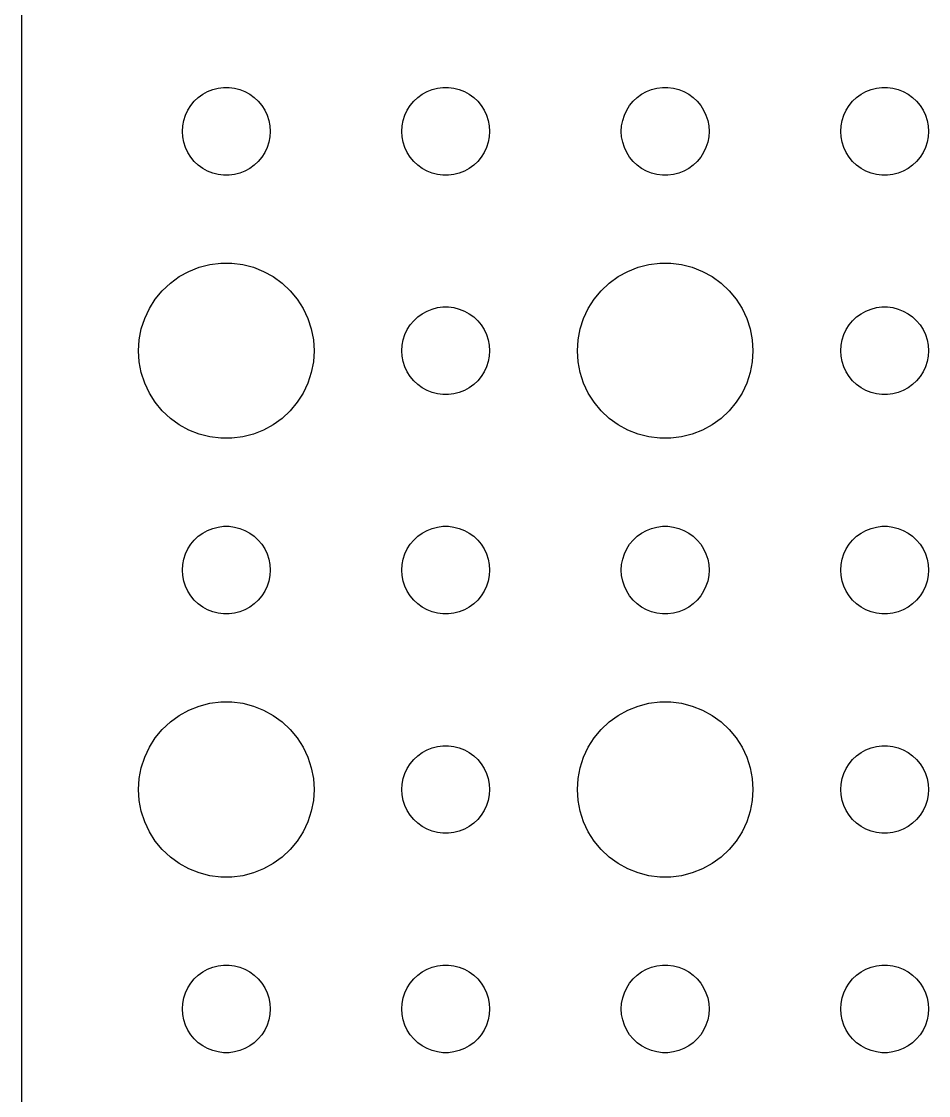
# Model space of a CAD drawing. Header units: metres. Extents: x -150 to 150, y -149 to 149.
# Drawn here: x -149.5 to -118.5, y -77.96 to -41.24 of the extents above; entities that cross this region are included whole.
import ezdxf

# ---------------------------------------------------------------- set-up
doc = ezdxf.new("R2010")
doc.units = ezdxf.units.M

msp = doc.modelspace()

# ---------------------------------------------------------------- linework, layer by layer
for p, q in [((-149.5, 144.5), (-149.5, -144.5)), ((-143.304, -43.7335), (-143.139, -43.6428)), ((-143.139, -43.6428), (-142.964, -43.5734)), ((-142.964, -43.5734), (-142.781, -43.5266)), ((-142.781, -43.5266), (-142.594, -43.503)), ((-142.594, -43.503), (-142.406, -43.503)), ((-142.406, -43.503), (-142.219, -43.5266)), ((-142.219, -43.5266), (-142.036, -43.5734)), ((-142.036, -43.5734), (-141.861, -43.6428)), ((-141.861, -43.6428), (-141.696, -43.7335)), ((-135.804, -43.7335), (-135.639, -43.6428)), ((-135.639, -43.6428), (-135.464, -43.5734)), ((-135.464, -43.5734), (-135.281, -43.5266)), ((-135.281, -43.5266), (-135.094, -43.503)), ((-135.094, -43.503), (-134.906, -43.503)), ((-134.906, -43.503), (-134.719, -43.5266)), ((-134.719, -43.5266), (-134.536, -43.5734)), ((-134.536, -43.5734), (-134.361, -43.6428)), ((-134.361, -43.6428), (-134.196, -43.7335)), ((-128.304, -43.7335), (-128.139, -43.6428)), ((-128.139, -43.6428), (-127.964, -43.5734)), ((-127.964, -43.5734), (-127.781, -43.5266)), ((-127.781, -43.5266), (-127.594, -43.503)), ((-127.594, -43.503), (-127.406, -43.503)), ((-127.406, -43.503), (-127.219, -43.5266)), ((-127.219, -43.5266), (-127.036, -43.5734)), ((-127.036, -43.5734), (-126.861, -43.6428)), ((-126.861, -43.6428), (-126.696, -43.7335)), ((-120.804, -43.7335), (-120.639, -43.6428)), ((-120.639, -43.6428), (-120.464, -43.5734)), ((-120.464, -43.5734), (-120.281, -43.5266)), ((-120.281, -43.5266), (-120.094, -43.503)), ((-120.094, -43.503), (-119.906, -43.503)), ((-119.906, -43.503), (-119.719, -43.5266)), ((-119.719, -43.5266), (-119.536, -43.5734)), ((-119.536, -43.5734), (-119.361, -43.6428)), ((-119.361, -43.6428), (-119.196, -43.7335)), ((-143.714, -44.1183), (-143.593, -43.9732)), ((-143.593, -43.9732), (-143.456, -43.8442)), ((-143.456, -43.8442), (-143.304, -43.7335)), ((-141.696, -43.7335), (-141.544, -43.8442)), ((-141.544, -43.8442), (-141.407, -43.9732)), ((-141.407, -43.9732), (-141.286, -44.1183)), ((-136.214, -44.1183), (-136.093, -43.9732)), ((-136.093, -43.9732), (-135.956, -43.8442)), ((-135.956, -43.8442), (-135.804, -43.7335)), ((-134.196, -43.7335), (-134.044, -43.8442)), ((-134.044, -43.8442), (-133.907, -43.9732)), ((-133.907, -43.9732), (-133.786, -44.1183)), ((-128.714, -44.1183), (-128.593, -43.9732)), ((-128.593, -43.9732), (-128.456, -43.8442)), ((-128.456, -43.8442), (-128.304, -43.7335)), ((-126.696, -43.7335), (-126.544, -43.8442)), ((-126.544, -43.8442), (-126.407, -43.9732)), ((-126.407, -43.9732), (-126.286, -44.1183)), ((-121.214, -44.1183), (-121.093, -43.9732)), ((-121.093, -43.9732), (-120.956, -43.8442)), ((-120.956, -43.8442), (-120.804, -43.7335)), ((-119.196, -43.7335), (-119.044, -43.8442)), ((-119.044, -43.8442), (-118.907, -43.9732)), ((-118.907, -43.9732), (-118.786, -44.1183)), ((-143.895, -44.4478), (-143.814, -44.2774)), ((-143.814, -44.2774), (-143.714, -44.1183)), ((-141.286, -44.1183), (-141.186, -44.2774)), ((-141.186, -44.2774), (-141.105, -44.4478)), ((-136.395, -44.4478), (-136.314, -44.2774)), ((-136.314, -44.2774), (-136.214, -44.1183)), ((-133.786, -44.1183), (-133.686, -44.2774)), ((-133.686, -44.2774), (-133.605, -44.4478)), ((-128.895, -44.4478), (-128.814, -44.2774)), ((-128.814, -44.2774), (-128.714, -44.1183)), ((-126.286, -44.1183), (-126.186, -44.2774)), ((-126.186, -44.2774), (-126.105, -44.4478)), ((-121.395, -44.4478), (-121.314, -44.2774)), ((-121.314, -44.2774), (-121.214, -44.1183)), ((-118.786, -44.1183), (-118.686, -44.2774)), ((-118.686, -44.2774), (-118.605, -44.4478)), ((-143.988, -44.812), (-143.953, -44.627)), ((-143.953, -44.627), (-143.895, -44.4478)), ((-141.105, -44.4478), (-141.047, -44.627)), ((-141.047, -44.627), (-141.012, -44.812)), ((-136.488, -44.812), (-136.453, -44.627)), ((-136.453, -44.627), (-136.395, -44.4478)), ((-133.605, -44.4478), (-133.547, -44.627)), ((-133.547, -44.627), (-133.512, -44.812)), ((-128.988, -44.812), (-128.953, -44.627)), ((-128.953, -44.627), (-128.895, -44.4478)), ((-126.105, -44.4478), (-126.047, -44.627)), ((-126.047, -44.627), (-126.012, -44.812)), ((-121.488, -44.812), (-121.453, -44.627)), ((-121.453, -44.627), (-121.395, -44.4478)), ((-118.605, -44.4478), (-118.547, -44.627)), ((-118.547, -44.627), (-118.512, -44.812)), ((-144, -45), (-143.988, -44.812)), ((-143.988, -45.188), (-144, -45)), ((-141.012, -44.812), (-141, -45)), ((-141, -45), (-141.012, -45.188)), ((-136.5, -45), (-136.488, -44.812)), ((-136.488, -45.188), (-136.5, -45)), ((-133.512, -44.812), (-133.5, -45)), ((-133.5, -45), (-133.512, -45.188)), ((-129, -45), (-128.988, -44.812)), ((-128.988, -45.188), (-129, -45)), ((-126.012, -44.812), (-126, -45)), ((-126, -45), (-126.012, -45.188)), ((-121.5, -45), (-121.488, -44.812)), ((-121.488, -45.188), (-121.5, -45)), ((-118.512, -44.812), (-118.5, -45)), ((-118.5, -45), (-118.512, -45.188)), ((-143.953, -45.373), (-143.988, -45.188)), ((-143.895, -45.5522), (-143.953, -45.373)), ((-141.047, -45.373), (-141.105, -45.5522)), ((-141.012, -45.188), (-141.047, -45.373)), ((-136.453, -45.373), (-136.488, -45.188)), ((-136.395, -45.5522), (-136.453, -45.373)), ((-133.547, -45.373), (-133.605, -45.5522)), ((-133.512, -45.188), (-133.547, -45.373)), ((-128.953, -45.373), (-128.988, -45.188)), ((-128.895, -45.5522), (-128.953, -45.373)), ((-126.047, -45.373), (-126.105, -45.5522)), ((-126.012, -45.188), (-126.047, -45.373)), ((-121.453, -45.373), (-121.488, -45.188)), ((-121.395, -45.5522), (-121.453, -45.373)), ((-118.547, -45.373), (-118.605, -45.5522)), ((-118.512, -45.188), (-118.547, -45.373)), ((-143.814, -45.7226), (-143.895, -45.5522)), ((-143.714, -45.8817), (-143.814, -45.7226)), ((-143.593, -46.0268), (-143.714, -45.8817)), ((-141.286, -45.8817), (-141.407, -46.0268)), ((-141.186, -45.7226), (-141.286, -45.8817)), ((-141.105, -45.5522), (-141.186, -45.7226)), ((-136.314, -45.7226), (-136.395, -45.5522)), ((-136.214, -45.8817), (-136.314, -45.7226)), ((-136.093, -46.0268), (-136.214, -45.8817)), ((-133.786, -45.8817), (-133.907, -46.0268)), ((-133.686, -45.7226), (-133.786, -45.8817)), ((-133.605, -45.5522), (-133.686, -45.7226)), ((-128.814, -45.7226), (-128.895, -45.5522)), ((-128.714, -45.8817), (-128.814, -45.7226)), ((-128.593, -46.0268), (-128.714, -45.8817)), ((-126.286, -45.8817), (-126.407, -46.0268)), ((-126.186, -45.7226), (-126.286, -45.8817)), ((-126.105, -45.5522), (-126.186, -45.7226)), ((-121.314, -45.7226), (-121.395, -45.5522)), ((-121.214, -45.8817), (-121.314, -45.7226)), ((-121.093, -46.0268), (-121.214, -45.8817)), ((-118.786, -45.8817), (-118.907, -46.0268)), ((-118.686, -45.7226), (-118.786, -45.8817)), ((-118.605, -45.5522), (-118.686, -45.7226)), ((-143.456, -46.1558), (-143.593, -46.0268)), ((-143.304, -46.2665), (-143.456, -46.1558)), ((-141.544, -46.1558), (-141.696, -46.2665)), ((-141.407, -46.0268), (-141.544, -46.1558)), ((-135.956, -46.1558), (-136.093, -46.0268)), ((-135.804, -46.2665), (-135.956, -46.1558)), ((-134.044, -46.1558), (-134.196, -46.2665)), ((-133.907, -46.0268), (-134.044, -46.1558)), ((-128.456, -46.1558), (-128.593, -46.0268)), ((-128.304, -46.2665), (-128.456, -46.1558)), ((-126.544, -46.1558), (-126.696, -46.2665)), ((-126.407, -46.0268), (-126.544, -46.1558)), ((-120.956, -46.1558), (-121.093, -46.0268)), ((-120.804, -46.2665), (-120.956, -46.1558)), ((-119.044, -46.1558), (-119.196, -46.2665)), ((-118.907, -46.0268), (-119.044, -46.1558)), ((-143.139, -46.3572), (-143.304, -46.2665)), ((-142.964, -46.4266), (-143.139, -46.3572)), ((-142.781, -46.4734), (-142.964, -46.4266)), ((-142.594, -46.497), (-142.781, -46.4734)), ((-142.406, -46.497), (-142.594, -46.497)), ((-142.219, -46.4734), (-142.406, -46.497)), ((-142.036, -46.4266), (-142.219, -46.4734)), ((-141.861, -46.3572), (-142.036, -46.4266)), ((-141.696, -46.2665), (-141.861, -46.3572)), ((-135.639, -46.3572), (-135.804, -46.2665)), ((-135.464, -46.4266), (-135.639, -46.3572)), ((-135.281, -46.4734), (-135.464, -46.4266)), ((-135.094, -46.497), (-135.281, -46.4734)), ((-134.906, -46.497), (-135.094, -46.497)), ((-134.719, -46.4734), (-134.906, -46.497)), ((-134.536, -46.4266), (-134.719, -46.4734)), ((-134.361, -46.3572), (-134.536, -46.4266)), ((-134.196, -46.2665), (-134.361, -46.3572)), ((-128.139, -46.3572), (-128.304, -46.2665)), ((-127.964, -46.4266), (-128.139, -46.3572)), ((-127.781, -46.4734), (-127.964, -46.4266)), ((-127.594, -46.497), (-127.781, -46.4734)), ((-127.406, -46.497), (-127.594, -46.497)), ((-127.219, -46.4734), (-127.406, -46.497)), ((-127.036, -46.4266), (-127.219, -46.4734)), ((-126.861, -46.3572), (-127.036, -46.4266)), ((-126.696, -46.2665), (-126.861, -46.3572)), ((-120.639, -46.3572), (-120.804, -46.2665)), ((-120.464, -46.4266), (-120.639, -46.3572)), ((-120.281, -46.4734), (-120.464, -46.4266)), ((-120.094, -46.497), (-120.281, -46.4734)), ((-119.906, -46.497), (-120.094, -46.497)), ((-119.719, -46.4734), (-119.906, -46.497)), ((-119.536, -46.4266), (-119.719, -46.4734)), ((-119.361, -46.3572), (-119.536, -46.4266)), ((-119.196, -46.2665), (-119.361, -46.3572)), ((-143.427, -49.6468), (-143.062, -49.5531)), ((-143.062, -49.5531), (-142.688, -49.5059)), ((-142.688, -49.5059), (-142.312, -49.5059)), ((-142.312, -49.5059), (-141.938, -49.5531)), ((-141.938, -49.5531), (-141.573, -49.6468)), ((-128.427, -49.6468), (-128.062, -49.5531)), ((-128.062, -49.5531), (-127.688, -49.5059)), ((-127.688, -49.5059), (-127.312, -49.5059)), ((-127.312, -49.5059), (-126.938, -49.5531)), ((-126.938, -49.5531), (-126.573, -49.6468)), ((-144.107, -49.967), (-143.777, -49.7855)), ((-143.777, -49.7855), (-143.427, -49.6468)), ((-141.573, -49.6468), (-141.223, -49.7855)), ((-141.223, -49.7855), (-140.893, -49.967)), ((-129.107, -49.967), (-128.777, -49.7855)), ((-128.777, -49.7855), (-128.427, -49.6468)), ((-126.573, -49.6468), (-126.223, -49.7855)), ((-126.223, -49.7855), (-125.893, -49.967)), ((-144.687, -50.4464), (-144.412, -50.1885)), ((-144.412, -50.1885), (-144.107, -49.967)), ((-140.893, -49.967), (-140.588, -50.1885)), ((-140.588, -50.1885), (-140.313, -50.4464)), ((-129.687, -50.4464), (-129.412, -50.1885)), ((-129.412, -50.1885), (-129.107, -49.967)), ((-125.893, -49.967), (-125.588, -50.1885)), ((-125.588, -50.1885), (-125.313, -50.4464)), ((-144.927, -50.7366), (-144.687, -50.4464)), ((-140.313, -50.4464), (-140.073, -50.7366)), ((-129.927, -50.7366), (-129.687, -50.4464)), ((-125.313, -50.4464), (-125.073, -50.7366)), ((-145.129, -51.0547), (-144.927, -50.7366)), ((-140.073, -50.7366), (-139.871, -51.0547)), ((-135.464, -51.0734), (-135.281, -51.0266)), ((-135.281, -51.0266), (-135.094, -51.003)), ((-135.094, -51.003), (-134.906, -51.003)), ((-134.906, -51.003), (-134.719, -51.0266)), ((-134.719, -51.0266), (-134.536, -51.0734)), ((-130.129, -51.0547), (-129.927, -50.7366)), ((-125.073, -50.7366), (-124.871, -51.0547)), ((-120.464, -51.0734), (-120.281, -51.0266)), ((-120.281, -51.0266), (-120.094, -51.003)), ((-120.094, -51.003), (-119.906, -51.003)), ((-119.906, -51.003), (-119.719, -51.0266)), ((-119.719, -51.0266), (-119.536, -51.0734)), ((-145.406, -51.7539), (-145.289, -51.3956)), ((-145.289, -51.3956), (-145.129, -51.0547)), ((-139.871, -51.0547), (-139.711, -51.3956)), ((-139.711, -51.3956), (-139.594, -51.7539)), ((-136.093, -51.4732), (-135.956, -51.3442)), ((-135.956, -51.3442), (-135.804, -51.2335)), ((-135.804, -51.2335), (-135.639, -51.1428)), ((-135.639, -51.1428), (-135.464, -51.0734)), ((-134.536, -51.0734), (-134.361, -51.1428)), ((-134.361, -51.1428), (-134.196, -51.2335)), ((-134.196, -51.2335), (-134.044, -51.3442)), ((-134.044, -51.3442), (-133.907, -51.4732)), ((-130.406, -51.7539), (-130.289, -51.3956)), ((-130.289, -51.3956), (-130.129, -51.0547)), ((-124.871, -51.0547), (-124.711, -51.3956)), ((-124.711, -51.3956), (-124.594, -51.7539)), ((-121.093, -51.4732), (-120.956, -51.3442)), ((-120.956, -51.3442), (-120.804, -51.2335)), ((-120.804, -51.2335), (-120.639, -51.1428)), ((-120.639, -51.1428), (-120.464, -51.0734)), ((-119.536, -51.0734), (-119.361, -51.1428)), ((-119.361, -51.1428), (-119.196, -51.2335)), ((-119.196, -51.2335), (-119.044, -51.3442)), ((-119.044, -51.3442), (-118.907, -51.4732)), ((-145.476, -52.124), (-145.406, -51.7539)), ((-139.594, -51.7539), (-139.524, -52.124)), ((-136.314, -51.7774), (-136.214, -51.6183)), ((-136.214, -51.6183), (-136.093, -51.4732)), ((-133.907, -51.4732), (-133.786, -51.6183)), ((-133.786, -51.6183), (-133.686, -51.7774)), ((-130.476, -52.124), (-130.406, -51.7539)), ((-124.594, -51.7539), (-124.524, -52.124)), ((-121.314, -51.7774), (-121.214, -51.6183)), ((-121.214, -51.6183), (-121.093, -51.4732)), ((-118.907, -51.4732), (-118.786, -51.6183)), ((-118.786, -51.6183), (-118.686, -51.7774)), ((-145.5, -52.5), (-145.476, -52.124)), ((-139.524, -52.124), (-139.5, -52.5)), ((-136.488, -52.312), (-136.453, -52.127)), ((-136.453, -52.127), (-136.395, -51.9478)), ((-136.395, -51.9478), (-136.314, -51.7774)), ((-133.686, -51.7774), (-133.605, -51.9478)), ((-133.605, -51.9478), (-133.547, -52.127)), ((-133.547, -52.127), (-133.512, -52.312)), ((-130.5, -52.5), (-130.476, -52.124)), ((-124.524, -52.124), (-124.5, -52.5)), ((-121.488, -52.312), (-121.453, -52.127)), ((-121.453, -52.127), (-121.395, -51.9478)), ((-121.395, -51.9478), (-121.314, -51.7774)), ((-118.686, -51.7774), (-118.605, -51.9478)), ((-118.605, -51.9478), (-118.547, -52.127)), ((-118.547, -52.127), (-118.512, -52.312)), ((-145.476, -52.876), (-145.5, -52.5)), ((-139.5, -52.5), (-139.524, -52.876)), ((-136.5, -52.5), (-136.488, -52.312)), ((-136.488, -52.688), (-136.5, -52.5)), ((-133.512, -52.312), (-133.5, -52.5)), ((-133.5, -52.5), (-133.512, -52.688)), ((-130.476, -52.876), (-130.5, -52.5)), ((-124.5, -52.5), (-124.524, -52.876)), ((-121.5, -52.5), (-121.488, -52.312)), ((-121.488, -52.688), (-121.5, -52.5)), ((-118.512, -52.312), (-118.5, -52.5)), ((-118.5, -52.5), (-118.512, -52.688)), ((-136.453, -52.873), (-136.488, -52.688)), ((-136.395, -53.0522), (-136.453, -52.873)), ((-133.547, -52.873), (-133.605, -53.0522)), ((-133.512, -52.688), (-133.547, -52.873)), ((-121.453, -52.873), (-121.488, -52.688)), ((-121.395, -53.0522), (-121.453, -52.873)), ((-118.547, -52.873), (-118.605, -53.0522)), ((-118.512, -52.688), (-118.547, -52.873)), ((-145.406, -53.2461), (-145.476, -52.876)), ((-139.524, -52.876), (-139.594, -53.2461)), ((-136.314, -53.2226), (-136.395, -53.0522)), ((-136.214, -53.3817), (-136.314, -53.2226)), ((-133.686, -53.2226), (-133.786, -53.3817)), ((-133.605, -53.0522), (-133.686, -53.2226)), ((-130.406, -53.2461), (-130.476, -52.876)), ((-124.524, -52.876), (-124.594, -53.2461)), ((-121.314, -53.2226), (-121.395, -53.0522)), ((-121.214, -53.3817), (-121.314, -53.2226)), ((-118.686, -53.2226), (-118.786, -53.3817)), ((-118.605, -53.0522), (-118.686, -53.2226)), ((-145.289, -53.6044), (-145.406, -53.2461)), ((-145.129, -53.9453), (-145.289, -53.6044)), ((-139.711, -53.6044), (-139.871, -53.9453)), ((-139.594, -53.2461), (-139.711, -53.6044)), ((-136.093, -53.5268), (-136.214, -53.3817)), ((-135.956, -53.6558), (-136.093, -53.5268)), ((-133.907, -53.5268), (-134.044, -53.6558)), ((-133.786, -53.3817), (-133.907, -53.5268)), ((-130.289, -53.6044), (-130.406, -53.2461)), ((-130.129, -53.9453), (-130.289, -53.6044)), ((-124.711, -53.6044), (-124.871, -53.9453)), ((-124.594, -53.2461), (-124.711, -53.6044)), ((-121.093, -53.5268), (-121.214, -53.3817)), ((-120.956, -53.6558), (-121.093, -53.5268)), ((-118.907, -53.5268), (-119.044, -53.6558)), ((-118.786, -53.3817), (-118.907, -53.5268)), ((-144.927, -54.2634), (-145.129, -53.9453)), ((-139.871, -53.9453), (-140.073, -54.2634)), ((-135.804, -53.7665), (-135.956, -53.6558)), ((-135.639, -53.8572), (-135.804, -53.7665)), ((-135.464, -53.9266), (-135.639, -53.8572)), ((-135.281, -53.9734), (-135.464, -53.9266)), ((-135.094, -53.997), (-135.281, -53.9734)), ((-134.719, -53.9734), (-134.906, -53.997)), ((-134.536, -53.9266), (-134.719, -53.9734)), ((-134.361, -53.8572), (-134.536, -53.9266)), ((-134.196, -53.7665), (-134.361, -53.8572)), ((-134.044, -53.6558), (-134.196, -53.7665)), ((-129.927, -54.2634), (-130.129, -53.9453)), ((-124.871, -53.9453), (-125.073, -54.2634)), ((-120.804, -53.7665), (-120.956, -53.6558)), ((-120.639, -53.8572), (-120.804, -53.7665)), ((-120.464, -53.9266), (-120.639, -53.8572)), ((-120.281, -53.9734), (-120.464, -53.9266)), ((-120.094, -53.997), (-120.281, -53.9734)), ((-119.719, -53.9734), (-119.906, -53.997)), ((-119.536, -53.9266), (-119.719, -53.9734)), ((-119.361, -53.8572), (-119.536, -53.9266)), ((-119.196, -53.7665), (-119.361, -53.8572)), ((-119.044, -53.6558), (-119.196, -53.7665)), ((-144.687, -54.5536), (-144.927, -54.2634)), ((-140.073, -54.2634), (-140.313, -54.5536)), ((-134.906, -53.997), (-135.094, -53.997)), ((-129.687, -54.5536), (-129.927, -54.2634)), ((-125.073, -54.2634), (-125.313, -54.5536)), ((-119.906, -53.997), (-120.094, -53.997)), ((-144.412, -54.8115), (-144.687, -54.5536)), ((-140.313, -54.5536), (-140.588, -54.8115)), ((-129.412, -54.8115), (-129.687, -54.5536)), ((-125.313, -54.5536), (-125.588, -54.8115)), ((-144.107, -55.033), (-144.412, -54.8115)), ((-143.777, -55.2145), (-144.107, -55.033)), ((-140.893, -55.033), (-141.223, -55.2145)), ((-140.588, -54.8115), (-140.893, -55.033)), ((-129.107, -55.033), (-129.412, -54.8115)), ((-128.777, -55.2145), (-129.107, -55.033)), ((-125.893, -55.033), (-126.223, -55.2145)), ((-125.588, -54.8115), (-125.893, -55.033)), ((-143.427, -55.3532), (-143.777, -55.2145)), ((-143.062, -55.4469), (-143.427, -55.3532)), ((-141.573, -55.3532), (-141.938, -55.4469)), ((-141.223, -55.2145), (-141.573, -55.3532)), ((-128.427, -55.3532), (-128.777, -55.2145)), ((-128.062, -55.4469), (-128.427, -55.3532)), ((-126.573, -55.3532), (-126.938, -55.4469)), ((-126.223, -55.2145), (-126.573, -55.3532)), ((-142.688, -55.4941), (-143.062, -55.4469)), ((-142.312, -55.4941), (-142.688, -55.4941)), ((-141.938, -55.4469), (-142.312, -55.4941)), ((-127.688, -55.4941), (-128.062, -55.4469)), ((-127.312, -55.4941), (-127.688, -55.4941)), ((-126.938, -55.4469), (-127.312, -55.4941)), ((-143.456, -58.8442), (-143.304, -58.7335)), ((-143.304, -58.7335), (-143.139, -58.6428)), ((-143.139, -58.6428), (-142.964, -58.5734)), ((-142.964, -58.5734), (-142.781, -58.5266)), ((-142.781, -58.5266), (-142.594, -58.503)), ((-142.594, -58.503), (-142.406, -58.503)), ((-142.406, -58.503), (-142.219, -58.5266)), ((-142.219, -58.5266), (-142.036, -58.5734)), ((-142.036, -58.5734), (-141.861, -58.6428)), ((-141.861, -58.6428), (-141.696, -58.7335)), ((-141.696, -58.7335), (-141.544, -58.8442)), ((-135.956, -58.8442), (-135.804, -58.7335)), ((-135.804, -58.7335), (-135.639, -58.6428)), ((-135.639, -58.6428), (-135.464, -58.5734)), ((-135.464, -58.5734), (-135.281, -58.5266)), ((-135.281, -58.5266), (-135.094, -58.503)), ((-135.094, -58.503), (-134.906, -58.503)), ((-134.906, -58.503), (-134.719, -58.5266)), ((-134.719, -58.5266), (-134.536, -58.5734)), ((-134.536, -58.5734), (-134.361, -58.6428)), ((-134.361, -58.6428), (-134.196, -58.7335)), ((-134.196, -58.7335), (-134.044, -58.8442)), ((-128.456, -58.8442), (-128.304, -58.7335)), ((-128.304, -58.7335), (-128.139, -58.6428)), ((-128.139, -58.6428), (-127.964, -58.5734)), ((-127.964, -58.5734), (-127.781, -58.5266)), ((-127.781, -58.5266), (-127.594, -58.503)), ((-127.594, -58.503), (-127.406, -58.503)), ((-127.406, -58.503), (-127.219, -58.5266)), ((-127.219, -58.5266), (-127.036, -58.5734)), ((-127.036, -58.5734), (-126.861, -58.6428)), ((-126.861, -58.6428), (-126.696, -58.7335)), ((-126.696, -58.7335), (-126.544, -58.8442)), ((-120.956, -58.8442), (-120.804, -58.7335)), ((-120.804, -58.7335), (-120.639, -58.6428)), ((-120.639, -58.6428), (-120.464, -58.5734)), ((-120.464, -58.5734), (-120.281, -58.5266)), ((-120.281, -58.5266), (-120.094, -58.503)), ((-120.094, -58.503), (-119.906, -58.503)), ((-119.906, -58.503), (-119.719, -58.5266)), ((-119.719, -58.5266), (-119.536, -58.5734)), ((-119.536, -58.5734), (-119.361, -58.6428)), ((-119.361, -58.6428), (-119.196, -58.7335)), ((-119.196, -58.7335), (-119.044, -58.8442)), ((-143.714, -59.1183), (-143.593, -58.9732)), ((-143.593, -58.9732), (-143.456, -58.8442)), ((-141.544, -58.8442), (-141.407, -58.9732)), ((-141.407, -58.9732), (-141.286, -59.1183)), ((-136.214, -59.1183), (-136.093, -58.9732)), ((-136.093, -58.9732), (-135.956, -58.8442)), ((-134.044, -58.8442), (-133.907, -58.9732)), ((-133.907, -58.9732), (-133.786, -59.1183)), ((-128.714, -59.1183), (-128.593, -58.9732)), ((-128.593, -58.9732), (-128.456, -58.8442)), ((-126.544, -58.8442), (-126.407, -58.9732)), ((-126.407, -58.9732), (-126.286, -59.1183)), ((-121.214, -59.1183), (-121.093, -58.9732)), ((-121.093, -58.9732), (-120.956, -58.8442)), ((-119.044, -58.8442), (-118.907, -58.9732)), ((-118.907, -58.9732), (-118.786, -59.1183)), ((-143.953, -59.627), (-143.895, -59.4478)), ((-143.895, -59.4478), (-143.814, -59.2774)), ((-143.814, -59.2774), (-143.714, -59.1183)), ((-141.286, -59.1183), (-141.186, -59.2774)), ((-141.186, -59.2774), (-141.105, -59.4478)), ((-141.105, -59.4478), (-141.047, -59.627)), ((-136.453, -59.627), (-136.395, -59.4478)), ((-136.395, -59.4478), (-136.314, -59.2774)), ((-136.314, -59.2774), (-136.214, -59.1183)), ((-133.786, -59.1183), (-133.686, -59.2774)), ((-133.686, -59.2774), (-133.605, -59.4478)), ((-133.605, -59.4478), (-133.547, -59.627)), ((-128.953, -59.627), (-128.895, -59.4478)), ((-128.895, -59.4478), (-128.814, -59.2774)), ((-128.814, -59.2774), (-128.714, -59.1183)), ((-126.286, -59.1183), (-126.186, -59.2774)), ((-126.186, -59.2774), (-126.105, -59.4478)), ((-126.105, -59.4478), (-126.047, -59.627)), ((-121.453, -59.627), (-121.395, -59.4478)), ((-121.395, -59.4478), (-121.314, -59.2774)), ((-121.314, -59.2774), (-121.214, -59.1183)), ((-118.786, -59.1183), (-118.686, -59.2774)), ((-118.686, -59.2774), (-118.605, -59.4478)), ((-118.605, -59.4478), (-118.547, -59.627)), ((-144, -60), (-143.988, -59.812)), ((-143.988, -59.812), (-143.953, -59.627)), ((-141.047, -59.627), (-141.012, -59.812)), ((-141.012, -59.812), (-141, -60)), ((-136.5, -60), (-136.488, -59.812)), ((-136.488, -59.812), (-136.453, -59.627)), ((-133.547, -59.627), (-133.512, -59.812)), ((-133.512, -59.812), (-133.5, -60)), ((-129, -60), (-128.988, -59.812)), ((-128.988, -59.812), (-128.953, -59.627)), ((-126.047, -59.627), (-126.012, -59.812)), ((-126.012, -59.812), (-126, -60)), ((-121.5, -60), (-121.488, -59.812)), ((-121.488, -59.812), (-121.453, -59.627)), ((-118.547, -59.627), (-118.512, -59.812)), ((-118.512, -59.812), (-118.5, -60)), ((-143.988, -60.188), (-144, -60)), ((-143.953, -60.373), (-143.988, -60.188)), ((-141.012, -60.188), (-141.047, -60.373)), ((-141, -60), (-141.012, -60.188)), ((-136.488, -60.188), (-136.5, -60)), ((-136.453, -60.373), (-136.488, -60.188)), ((-133.512, -60.188), (-133.547, -60.373)), ((-133.5, -60), (-133.512, -60.188)), ((-128.988, -60.188), (-129, -60)), ((-128.953, -60.373), (-128.988, -60.188)), ((-126.012, -60.188), (-126.047, -60.373)), ((-126, -60), (-126.012, -60.188)), ((-121.488, -60.188), (-121.5, -60)), ((-121.453, -60.373), (-121.488, -60.188)), ((-118.512, -60.188), (-118.547, -60.373)), ((-118.5, -60), (-118.512, -60.188)), ((-143.895, -60.5522), (-143.953, -60.373)), ((-143.814, -60.7226), (-143.895, -60.5522)), ((-141.105, -60.5522), (-141.186, -60.7226)), ((-141.047, -60.373), (-141.105, -60.5522)), ((-136.395, -60.5522), (-136.453, -60.373)), ((-136.314, -60.7226), (-136.395, -60.5522)), ((-133.605, -60.5522), (-133.686, -60.7226)), ((-133.547, -60.373), (-133.605, -60.5522)), ((-128.895, -60.5522), (-128.953, -60.373)), ((-128.814, -60.7226), (-128.895, -60.5522)), ((-126.105, -60.5522), (-126.186, -60.7226)), ((-126.047, -60.373), (-126.105, -60.5522)), ((-121.395, -60.5522), (-121.453, -60.373)), ((-121.314, -60.7226), (-121.395, -60.5522)), ((-118.605, -60.5522), (-118.686, -60.7226)), ((-118.547, -60.373), (-118.605, -60.5522)), ((-143.714, -60.8817), (-143.814, -60.7226)), ((-143.593, -61.0268), (-143.714, -60.8817)), ((-141.286, -60.8817), (-141.407, -61.0268)), ((-141.186, -60.7226), (-141.286, -60.8817)), ((-136.214, -60.8817), (-136.314, -60.7226)), ((-136.093, -61.0268), (-136.214, -60.8817)), ((-133.786, -60.8817), (-133.907, -61.0268)), ((-133.686, -60.7226), (-133.786, -60.8817)), ((-128.714, -60.8817), (-128.814, -60.7226)), ((-128.593, -61.0268), (-128.714, -60.8817)), ((-126.286, -60.8817), (-126.407, -61.0268)), ((-126.186, -60.7226), (-126.286, -60.8817)), ((-121.214, -60.8817), (-121.314, -60.7226)), ((-121.093, -61.0268), (-121.214, -60.8817)), ((-118.786, -60.8817), (-118.907, -61.0268)), ((-118.686, -60.7226), (-118.786, -60.8817)), ((-143.456, -61.1558), (-143.593, -61.0268)), ((-143.304, -61.2665), (-143.456, -61.1558)), ((-143.139, -61.3572), (-143.304, -61.2665)), ((-141.696, -61.2665), (-141.861, -61.3572)), ((-141.544, -61.1558), (-141.696, -61.2665)), ((-141.407, -61.0268), (-141.544, -61.1558)), ((-135.956, -61.1558), (-136.093, -61.0268)), ((-135.804, -61.2665), (-135.956, -61.1558)), ((-135.639, -61.3572), (-135.804, -61.2665)), ((-134.196, -61.2665), (-134.361, -61.3572)), ((-134.044, -61.1558), (-134.196, -61.2665)), ((-133.907, -61.0268), (-134.044, -61.1558)), ((-128.456, -61.1558), (-128.593, -61.0268)), ((-128.304, -61.2665), (-128.456, -61.1558)), ((-128.139, -61.3572), (-128.304, -61.2665)), ((-126.696, -61.2665), (-126.861, -61.3572)), ((-126.544, -61.1558), (-126.696, -61.2665)), ((-126.407, -61.0268), (-126.544, -61.1558)), ((-120.956, -61.1558), (-121.093, -61.0268)), ((-120.804, -61.2665), (-120.956, -61.1558)), ((-120.639, -61.3572), (-120.804, -61.2665)), ((-119.196, -61.2665), (-119.361, -61.3572)), ((-119.044, -61.1558), (-119.196, -61.2665)), ((-118.907, -61.0268), (-119.044, -61.1558)), ((-142.964, -61.4266), (-143.139, -61.3572)), ((-142.781, -61.4734), (-142.964, -61.4266)), ((-142.594, -61.497), (-142.781, -61.4734)), ((-142.406, -61.497), (-142.594, -61.497)), ((-142.219, -61.4734), (-142.406, -61.497)), ((-142.036, -61.4266), (-142.219, -61.4734)), ((-141.861, -61.3572), (-142.036, -61.4266)), ((-135.464, -61.4266), (-135.639, -61.3572)), ((-135.281, -61.4734), (-135.464, -61.4266)), ((-135.094, -61.497), (-135.281, -61.4734)), ((-134.906, -61.497), (-135.094, -61.497)), ((-134.719, -61.4734), (-134.906, -61.497)), ((-134.536, -61.4266), (-134.719, -61.4734)), ((-134.361, -61.3572), (-134.536, -61.4266)), ((-127.964, -61.4266), (-128.139, -61.3572)), ((-127.781, -61.4734), (-127.964, -61.4266)), ((-127.594, -61.497), (-127.781, -61.4734)), ((-127.406, -61.497), (-127.594, -61.497)), ((-127.219, -61.4734), (-127.406, -61.497)), ((-127.036, -61.4266), (-127.219, -61.4734)), ((-126.861, -61.3572), (-127.036, -61.4266)), ((-120.464, -61.4266), (-120.639, -61.3572)), ((-120.281, -61.4734), (-120.464, -61.4266)), ((-120.094, -61.497), (-120.281, -61.4734)), ((-119.906, -61.497), (-120.094, -61.497)), ((-119.719, -61.4734), (-119.906, -61.497)), ((-119.536, -61.4266), (-119.719, -61.4734)), ((-119.361, -61.3572), (-119.536, -61.4266)), ((-143.427, -64.6468), (-143.062, -64.5531)), ((-143.062, -64.5531), (-142.688, -64.5059)), ((-142.688, -64.5059), (-142.312, -64.5059)), ((-142.312, -64.5059), (-141.938, -64.5531)), ((-141.938, -64.5531), (-141.573, -64.6468)), ((-128.427, -64.6468), (-128.062, -64.5531)), ((-128.062, -64.5531), (-127.688, -64.5059)), ((-127.688, -64.5059), (-127.312, -64.5059)), ((-127.312, -64.5059), (-126.938, -64.5531)), ((-126.938, -64.5531), (-126.573, -64.6468)), ((-144.412, -65.1885), (-144.107, -64.967)), ((-144.107, -64.967), (-143.777, -64.7855)), ((-143.777, -64.7855), (-143.427, -64.6468)), ((-141.573, -64.6468), (-141.223, -64.7855)), ((-141.223, -64.7855), (-140.893, -64.967)), ((-140.893, -64.967), (-140.588, -65.1885)), ((-129.412, -65.1885), (-129.107, -64.967)), ((-129.107, -64.967), (-128.777, -64.7855)), ((-128.777, -64.7855), (-128.427, -64.6468)), ((-126.573, -64.6468), (-126.223, -64.7855)), ((-126.223, -64.7855), (-125.893, -64.967)), ((-125.893, -64.967), (-125.588, -65.1885)), ((-144.687, -65.4464), (-144.412, -65.1885)), ((-140.588, -65.1885), (-140.313, -65.4464)), ((-129.687, -65.4464), (-129.412, -65.1885)), ((-125.588, -65.1885), (-125.313, -65.4464)), ((-144.927, -65.7366), (-144.687, -65.4464)), ((-140.313, -65.4464), (-140.073, -65.7366)), ((-129.927, -65.7366), (-129.687, -65.4464)), ((-125.313, -65.4464), (-125.073, -65.7366)), ((-145.289, -66.3956), (-145.129, -66.0547)), ((-145.129, -66.0547), (-144.927, -65.7366)), ((-140.073, -65.7366), (-139.871, -66.0547)), ((-139.871, -66.0547), (-139.711, -66.3956)), ((-135.639, -66.1428), (-135.464, -66.0734)), ((-135.464, -66.0734), (-135.281, -66.0266)), ((-135.281, -66.0266), (-135.094, -66.003)), ((-135.094, -66.003), (-134.906, -66.003)), ((-134.906, -66.003), (-134.719, -66.0266)), ((-134.719, -66.0266), (-134.536, -66.0734)), ((-134.536, -66.0734), (-134.361, -66.1428)), ((-130.289, -66.3956), (-130.129, -66.0547)), ((-130.129, -66.0547), (-129.927, -65.7366)), ((-125.073, -65.7366), (-124.871, -66.0547)), ((-124.871, -66.0547), (-124.711, -66.3956)), ((-120.639, -66.1428), (-120.464, -66.0734)), ((-120.464, -66.0734), (-120.281, -66.0266)), ((-120.281, -66.0266), (-120.094, -66.003)), ((-120.094, -66.003), (-119.906, -66.003)), ((-119.906, -66.003), (-119.719, -66.0266)), ((-119.719, -66.0266), (-119.536, -66.0734)), ((-119.536, -66.0734), (-119.361, -66.1428)), ((-145.406, -66.7539), (-145.289, -66.3956)), ((-139.711, -66.3956), (-139.594, -66.7539)), ((-136.093, -66.4732), (-135.956, -66.3442)), ((-135.956, -66.3442), (-135.804, -66.2335)), ((-135.804, -66.2335), (-135.639, -66.1428)), ((-134.361, -66.1428), (-134.196, -66.2335)), ((-134.196, -66.2335), (-134.044, -66.3442)), ((-134.044, -66.3442), (-133.907, -66.4732)), ((-130.406, -66.7539), (-130.289, -66.3956)), ((-124.711, -66.3956), (-124.594, -66.7539)), ((-121.093, -66.4732), (-120.956, -66.3442)), ((-120.956, -66.3442), (-120.804, -66.2335)), ((-120.804, -66.2335), (-120.639, -66.1428)), ((-119.361, -66.1428), (-119.196, -66.2335)), ((-119.196, -66.2335), (-119.044, -66.3442)), ((-119.044, -66.3442), (-118.907, -66.4732)), ((-145.476, -67.124), (-145.406, -66.7539)), ((-139.594, -66.7539), (-139.524, -67.124)), ((-136.395, -66.9478), (-136.314, -66.7774)), ((-136.314, -66.7774), (-136.214, -66.6183)), ((-136.214, -66.6183), (-136.093, -66.4732)), ((-133.907, -66.4732), (-133.786, -66.6183)), ((-133.786, -66.6183), (-133.686, -66.7774)), ((-133.686, -66.7774), (-133.605, -66.9478)), ((-130.476, -67.124), (-130.406, -66.7539)), ((-124.594, -66.7539), (-124.524, -67.124)), ((-121.395, -66.9478), (-121.314, -66.7774)), ((-121.314, -66.7774), (-121.214, -66.6183)), ((-121.214, -66.6183), (-121.093, -66.4732)), ((-118.907, -66.4732), (-118.786, -66.6183)), ((-118.786, -66.6183), (-118.686, -66.7774)), ((-118.686, -66.7774), (-118.605, -66.9478)), ((-145.5, -67.5), (-145.476, -67.124)), ((-139.524, -67.124), (-139.5, -67.5)), ((-136.488, -67.312), (-136.453, -67.127)), ((-136.453, -67.127), (-136.395, -66.9478)), ((-133.605, -66.9478), (-133.547, -67.127)), ((-133.547, -67.127), (-133.512, -67.312)), ((-130.5, -67.5), (-130.476, -67.124)), ((-124.524, -67.124), (-124.5, -67.5)), ((-121.488, -67.312), (-121.453, -67.127)), ((-121.453, -67.127), (-121.395, -66.9478)), ((-118.605, -66.9478), (-118.547, -67.127)), ((-118.547, -67.127), (-118.512, -67.312)), ((-145.476, -67.876), (-145.5, -67.5)), ((-139.5, -67.5), (-139.524, -67.876)), ((-136.5, -67.5), (-136.488, -67.312)), ((-136.488, -67.688), (-136.5, -67.5)), ((-133.512, -67.312), (-133.5, -67.5)), ((-133.5, -67.5), (-133.512, -67.688)), ((-130.476, -67.876), (-130.5, -67.5)), ((-124.5, -67.5), (-124.524, -67.876)), ((-121.5, -67.5), (-121.488, -67.312)), ((-121.488, -67.688), (-121.5, -67.5)), ((-118.512, -67.312), (-118.5, -67.5)), ((-118.5, -67.5), (-118.512, -67.688)), ((-145.406, -68.2461), (-145.476, -67.876)), ((-139.524, -67.876), (-139.594, -68.2461)), ((-136.453, -67.873), (-136.488, -67.688)), ((-136.395, -68.0522), (-136.453, -67.873)), ((-133.547, -67.873), (-133.605, -68.0522)), ((-133.512, -67.688), (-133.547, -67.873)), ((-130.406, -68.2461), (-130.476, -67.876)), ((-124.524, -67.876), (-124.594, -68.2461)), ((-121.453, -67.873), (-121.488, -67.688)), ((-121.395, -68.0522), (-121.453, -67.873)), ((-118.547, -67.873), (-118.605, -68.0522)), ((-118.512, -67.688), (-118.547, -67.873)), ((-145.289, -68.6044), (-145.406, -68.2461)), ((-139.594, -68.2461), (-139.711, -68.6044)), ((-136.314, -68.2226), (-136.395, -68.0522)), ((-136.214, -68.3817), (-136.314, -68.2226)), ((-133.686, -68.2226), (-133.786, -68.3817)), ((-133.605, -68.0522), (-133.686, -68.2226)), ((-130.289, -68.6044), (-130.406, -68.2461)), ((-124.594, -68.2461), (-124.711, -68.6044)), ((-121.314, -68.2226), (-121.395, -68.0522)), ((-121.214, -68.3817), (-121.314, -68.2226)), ((-118.686, -68.2226), (-118.786, -68.3817)), ((-118.605, -68.0522), (-118.686, -68.2226)), ((-145.129, -68.9453), (-145.289, -68.6044)), ((-139.711, -68.6044), (-139.871, -68.9453)), ((-136.093, -68.5268), (-136.214, -68.3817)), ((-135.956, -68.6558), (-136.093, -68.5268)), ((-135.804, -68.7665), (-135.956, -68.6558)), ((-134.044, -68.6558), (-134.196, -68.7665)), ((-133.907, -68.5268), (-134.044, -68.6558)), ((-133.786, -68.3817), (-133.907, -68.5268)), ((-130.129, -68.9453), (-130.289, -68.6044)), ((-124.711, -68.6044), (-124.871, -68.9453)), ((-121.093, -68.5268), (-121.214, -68.3817)), ((-120.956, -68.6558), (-121.093, -68.5268)), ((-120.804, -68.7665), (-120.956, -68.6558)), ((-119.044, -68.6558), (-119.196, -68.7665)), ((-118.907, -68.5268), (-119.044, -68.6558)), ((-118.786, -68.3817), (-118.907, -68.5268)), ((-144.927, -69.2634), (-145.129, -68.9453)), ((-139.871, -68.9453), (-140.073, -69.2634)), ((-135.639, -68.8572), (-135.804, -68.7665)), ((-135.464, -68.9266), (-135.639, -68.8572)), ((-135.281, -68.9734), (-135.464, -68.9266)), ((-135.094, -68.997), (-135.281, -68.9734)), ((-134.906, -68.997), (-135.094, -68.997)), ((-134.719, -68.9734), (-134.906, -68.997)), ((-134.536, -68.9266), (-134.719, -68.9734)), ((-134.361, -68.8572), (-134.536, -68.9266)), ((-134.196, -68.7665), (-134.361, -68.8572)), ((-129.927, -69.2634), (-130.129, -68.9453)), ((-124.871, -68.9453), (-125.073, -69.2634)), ((-120.639, -68.8572), (-120.804, -68.7665)), ((-120.464, -68.9266), (-120.639, -68.8572)), ((-120.281, -68.9734), (-120.464, -68.9266)), ((-120.094, -68.997), (-120.281, -68.9734)), ((-119.906, -68.997), (-120.094, -68.997)), ((-119.719, -68.9734), (-119.906, -68.997)), ((-119.536, -68.9266), (-119.719, -68.9734)), ((-119.361, -68.8572), (-119.536, -68.9266)), ((-119.196, -68.7665), (-119.361, -68.8572)), ((-144.687, -69.5536), (-144.927, -69.2634)), ((-140.073, -69.2634), (-140.313, -69.5536)), ((-129.687, -69.5536), (-129.927, -69.2634)), ((-125.073, -69.2634), (-125.313, -69.5536)), ((-144.412, -69.8115), (-144.687, -69.5536)), ((-140.313, -69.5536), (-140.588, -69.8115)), ((-129.412, -69.8115), (-129.687, -69.5536)), ((-125.313, -69.5536), (-125.588, -69.8115)), ((-144.107, -70.033), (-144.412, -69.8115)), ((-143.777, -70.2145), (-144.107, -70.033)), ((-140.893, -70.033), (-141.223, -70.2145)), ((-140.588, -69.8115), (-140.893, -70.033)), ((-129.107, -70.033), (-129.412, -69.8115)), ((-128.777, -70.2145), (-129.107, -70.033)), ((-125.893, -70.033), (-126.223, -70.2145)), ((-125.588, -69.8115), (-125.893, -70.033)), ((-143.427, -70.3532), (-143.777, -70.2145)), ((-143.062, -70.4469), (-143.427, -70.3532)), ((-142.688, -70.4941), (-143.062, -70.4469)), ((-142.312, -70.4941), (-142.688, -70.4941)), ((-141.938, -70.4469), (-142.312, -70.4941)), ((-141.573, -70.3532), (-141.938, -70.4469)), ((-141.223, -70.2145), (-141.573, -70.3532)), ((-128.427, -70.3532), (-128.777, -70.2145)), ((-128.062, -70.4469), (-128.427, -70.3532)), ((-127.688, -70.4941), (-128.062, -70.4469)), ((-127.312, -70.4941), (-127.688, -70.4941)), ((-126.938, -70.4469), (-127.312, -70.4941)), ((-126.573, -70.3532), (-126.938, -70.4469)), ((-126.223, -70.2145), (-126.573, -70.3532)), ((-143.456, -73.8442), (-143.304, -73.7335)), ((-143.304, -73.7335), (-143.139, -73.6428)), ((-143.139, -73.6428), (-142.964, -73.5734)), ((-142.964, -73.5734), (-142.781, -73.5266)), ((-142.781, -73.5266), (-142.594, -73.503)), ((-142.594, -73.503), (-142.406, -73.503)), ((-142.406, -73.503), (-142.219, -73.5266)), ((-142.219, -73.5266), (-142.036, -73.5734)), ((-142.036, -73.5734), (-141.861, -73.6428)), ((-141.861, -73.6428), (-141.696, -73.7335)), ((-141.696, -73.7335), (-141.544, -73.8442)), ((-135.956, -73.8442), (-135.804, -73.7335)), ((-135.804, -73.7335), (-135.639, -73.6428)), ((-135.639, -73.6428), (-135.464, -73.5734)), ((-135.464, -73.5734), (-135.281, -73.5266)), ((-135.281, -73.5266), (-135.094, -73.503)), ((-135.094, -73.503), (-134.906, -73.503)), ((-134.906, -73.503), (-134.719, -73.5266)), ((-134.719, -73.5266), (-134.536, -73.5734)), ((-134.536, -73.5734), (-134.361, -73.6428)), ((-134.361, -73.6428), (-134.196, -73.7335)), ((-134.196, -73.7335), (-134.044, -73.8442)), ((-128.456, -73.8442), (-128.304, -73.7335)), ((-128.304, -73.7335), (-128.139, -73.6428)), ((-128.139, -73.6428), (-127.964, -73.5734)), ((-127.964, -73.5734), (-127.781, -73.5266)), ((-127.781, -73.5266), (-127.594, -73.503)), ((-127.594, -73.503), (-127.406, -73.503)), ((-127.406, -73.503), (-127.219, -73.5266)), ((-127.219, -73.5266), (-127.036, -73.5734)), ((-127.036, -73.5734), (-126.861, -73.6428)), ((-126.861, -73.6428), (-126.696, -73.7335)), ((-126.696, -73.7335), (-126.544, -73.8442)), ((-120.956, -73.8442), (-120.804, -73.7335)), ((-120.804, -73.7335), (-120.639, -73.6428)), ((-120.639, -73.6428), (-120.464, -73.5734)), ((-120.464, -73.5734), (-120.281, -73.5266)), ((-120.281, -73.5266), (-120.094, -73.503)), ((-120.094, -73.503), (-119.906, -73.503)), ((-119.906, -73.503), (-119.719, -73.5266)), ((-119.719, -73.5266), (-119.536, -73.5734)), ((-119.536, -73.5734), (-119.361, -73.6428)), ((-119.361, -73.6428), (-119.196, -73.7335)), ((-119.196, -73.7335), (-119.044, -73.8442)), ((-143.814, -74.2774), (-143.714, -74.1183)), ((-143.714, -74.1183), (-143.593, -73.9732)), ((-143.593, -73.9732), (-143.456, -73.8442)), ((-141.544, -73.8442), (-141.407, -73.9732)), ((-141.407, -73.9732), (-141.286, -74.1183)), ((-141.286, -74.1183), (-141.186, -74.2774)), ((-136.314, -74.2774), (-136.214, -74.1183)), ((-136.214, -74.1183), (-136.093, -73.9732)), ((-136.093, -73.9732), (-135.956, -73.8442)), ((-134.044, -73.8442), (-133.907, -73.9732)), ((-133.907, -73.9732), (-133.786, -74.1183)), ((-133.786, -74.1183), (-133.686, -74.2774)), ((-128.814, -74.2774), (-128.714, -74.1183)), ((-128.714, -74.1183), (-128.593, -73.9732)), ((-128.593, -73.9732), (-128.456, -73.8442)), ((-126.544, -73.8442), (-126.407, -73.9732)), ((-126.407, -73.9732), (-126.286, -74.1183)), ((-126.286, -74.1183), (-126.186, -74.2774)), ((-121.314, -74.2774), (-121.214, -74.1183)), ((-121.214, -74.1183), (-121.093, -73.9732)), ((-121.093, -73.9732), (-120.956, -73.8442)), ((-119.044, -73.8442), (-118.907, -73.9732)), ((-118.907, -73.9732), (-118.786, -74.1183)), ((-118.786, -74.1183), (-118.686, -74.2774)), ((-143.953, -74.627), (-143.895, -74.4478)), ((-143.895, -74.4478), (-143.814, -74.2774)), ((-141.186, -74.2774), (-141.105, -74.4478)), ((-141.105, -74.4478), (-141.047, -74.627)), ((-136.453, -74.627), (-136.395, -74.4478)), ((-136.395, -74.4478), (-136.314, -74.2774)), ((-133.686, -74.2774), (-133.605, -74.4478)), ((-133.605, -74.4478), (-133.547, -74.627)), ((-128.953, -74.627), (-128.895, -74.4478)), ((-128.895, -74.4478), (-128.814, -74.2774)), ((-126.186, -74.2774), (-126.105, -74.4478)), ((-126.105, -74.4478), (-126.047, -74.627)), ((-121.453, -74.627), (-121.395, -74.4478)), ((-121.395, -74.4478), (-121.314, -74.2774)), ((-118.686, -74.2774), (-118.605, -74.4478)), ((-118.605, -74.4478), (-118.547, -74.627)), ((-144, -75), (-143.988, -74.812)), ((-143.988, -74.812), (-143.953, -74.627)), ((-141.047, -74.627), (-141.012, -74.812)), ((-141.012, -74.812), (-141, -75)), ((-136.5, -75), (-136.488, -74.812)), ((-136.488, -74.812), (-136.453, -74.627)), ((-133.547, -74.627), (-133.512, -74.812)), ((-133.512, -74.812), (-133.5, -75)), ((-129, -75), (-128.988, -74.812)), ((-128.988, -74.812), (-128.953, -74.627)), ((-126.047, -74.627), (-126.012, -74.812)), ((-126.012, -74.812), (-126, -75)), ((-121.5, -75), (-121.488, -74.812)), ((-121.488, -74.812), (-121.453, -74.627)), ((-118.547, -74.627), (-118.512, -74.812)), ((-118.512, -74.812), (-118.5, -75)), ((-143.988, -75.188), (-144, -75)), ((-143.953, -75.373), (-143.988, -75.188)), ((-141.012, -75.188), (-141.047, -75.373)), ((-141, -75), (-141.012, -75.188)), ((-136.488, -75.188), (-136.5, -75)), ((-136.453, -75.373), (-136.488, -75.188)), ((-133.512, -75.188), (-133.547, -75.373)), ((-133.5, -75), (-133.512, -75.188)), ((-128.988, -75.188), (-129, -75)), ((-128.953, -75.373), (-128.988, -75.188)), ((-126.012, -75.188), (-126.047, -75.373)), ((-126, -75), (-126.012, -75.188)), ((-121.488, -75.188), (-121.5, -75)), ((-121.453, -75.373), (-121.488, -75.188)), ((-118.512, -75.188), (-118.547, -75.373)), ((-118.5, -75), (-118.512, -75.188)), ((-143.895, -75.5522), (-143.953, -75.373)), ((-143.814, -75.7226), (-143.895, -75.5522)), ((-141.105, -75.5522), (-141.186, -75.7226)), ((-141.047, -75.373), (-141.105, -75.5522)), ((-136.395, -75.5522), (-136.453, -75.373)), ((-136.314, -75.7226), (-136.395, -75.5522)), ((-133.605, -75.5522), (-133.686, -75.7226)), ((-133.547, -75.373), (-133.605, -75.5522)), ((-128.895, -75.5522), (-128.953, -75.373)), ((-128.814, -75.7226), (-128.895, -75.5522)), ((-126.105, -75.5522), (-126.186, -75.7226)), ((-126.047, -75.373), (-126.105, -75.5522)), ((-121.395, -75.5522), (-121.453, -75.373)), ((-121.314, -75.7226), (-121.395, -75.5522)), ((-118.605, -75.5522), (-118.686, -75.7226)), ((-118.547, -75.373), (-118.605, -75.5522)), ((-143.714, -75.8817), (-143.814, -75.7226)), ((-143.593, -76.0268), (-143.714, -75.8817)), ((-141.286, -75.8817), (-141.407, -76.0268)), ((-141.186, -75.7226), (-141.286, -75.8817)), ((-136.214, -75.8817), (-136.314, -75.7226)), ((-136.093, -76.0268), (-136.214, -75.8817)), ((-133.786, -75.8817), (-133.907, -76.0268)), ((-133.686, -75.7226), (-133.786, -75.8817)), ((-128.714, -75.8817), (-128.814, -75.7226)), ((-128.593, -76.0268), (-128.714, -75.8817)), ((-126.286, -75.8817), (-126.407, -76.0268)), ((-126.186, -75.7226), (-126.286, -75.8817)), ((-121.214, -75.8817), (-121.314, -75.7226)), ((-121.093, -76.0268), (-121.214, -75.8817)), ((-118.786, -75.8817), (-118.907, -76.0268)), ((-118.686, -75.7226), (-118.786, -75.8817)), ((-143.456, -76.1558), (-143.593, -76.0268)), ((-143.304, -76.2665), (-143.456, -76.1558)), ((-143.139, -76.3572), (-143.304, -76.2665)), ((-142.964, -76.4266), (-143.139, -76.3572)), ((-141.861, -76.3572), (-142.036, -76.4266)), ((-141.696, -76.2665), (-141.861, -76.3572)), ((-141.544, -76.1558), (-141.696, -76.2665)), ((-141.407, -76.0268), (-141.544, -76.1558)), ((-135.956, -76.1558), (-136.093, -76.0268)), ((-135.804, -76.2665), (-135.956, -76.1558)), ((-135.639, -76.3572), (-135.804, -76.2665)), ((-135.464, -76.4266), (-135.639, -76.3572)), ((-134.361, -76.3572), (-134.536, -76.4266)), ((-134.196, -76.2665), (-134.361, -76.3572)), ((-134.044, -76.1558), (-134.196, -76.2665)), ((-133.907, -76.0268), (-134.044, -76.1558)), ((-128.456, -76.1558), (-128.593, -76.0268)), ((-128.304, -76.2665), (-128.456, -76.1558)), ((-128.139, -76.3572), (-128.304, -76.2665)), ((-127.964, -76.4266), (-128.139, -76.3572)), ((-126.861, -76.3572), (-127.036, -76.4266)), ((-126.696, -76.2665), (-126.861, -76.3572)), ((-126.544, -76.1558), (-126.696, -76.2665)), ((-126.407, -76.0268), (-126.544, -76.1558)), ((-120.956, -76.1558), (-121.093, -76.0268)), ((-120.804, -76.2665), (-120.956, -76.1558)), ((-120.639, -76.3572), (-120.804, -76.2665)), ((-120.464, -76.4266), (-120.639, -76.3572)), ((-119.361, -76.3572), (-119.536, -76.4266)), ((-119.196, -76.2665), (-119.361, -76.3572)), ((-119.044, -76.1558), (-119.196, -76.2665)), ((-118.907, -76.0268), (-119.044, -76.1558)), ((-142.781, -76.4734), (-142.964, -76.4266)), ((-142.594, -76.497), (-142.781, -76.4734)), ((-142.406, -76.497), (-142.594, -76.497)), ((-142.219, -76.4734), (-142.406, -76.497)), ((-142.036, -76.4266), (-142.219, -76.4734)), ((-135.281, -76.4734), (-135.464, -76.4266)), ((-135.094, -76.497), (-135.281, -76.4734)), ((-134.906, -76.497), (-135.094, -76.497)), ((-134.719, -76.4734), (-134.906, -76.497)), ((-134.536, -76.4266), (-134.719, -76.4734)), ((-127.781, -76.4734), (-127.964, -76.4266)), ((-127.594, -76.497), (-127.781, -76.4734)), ((-127.406, -76.497), (-127.594, -76.497)), ((-127.219, -76.4734), (-127.406, -76.497)), ((-127.036, -76.4266), (-127.219, -76.4734)), ((-120.281, -76.4734), (-120.464, -76.4266)), ((-120.094, -76.497), (-120.281, -76.4734)), ((-119.906, -76.497), (-120.094, -76.497)), ((-119.719, -76.4734), (-119.906, -76.497)), ((-119.536, -76.4266), (-119.719, -76.4734))]:
    msp.add_line(p, q)

doc.saveas('drawing.dxf')
